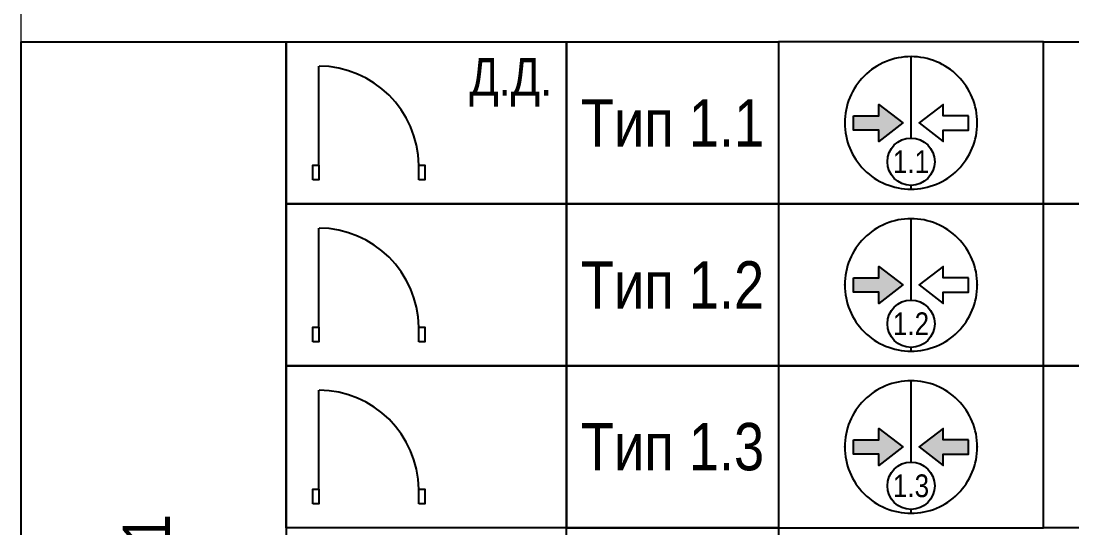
# Model space of a CAD drawing. Header units: millimetres. Extents: x -21000 to 351902, y -261781 to 19312.
# Drawn here: x 44000 to 49550, y -4768 to -2090 of the extents above; entities that cross this region are included whole.
import ezdxf
from ezdxf.enums import TextEntityAlignment as Align

# ---------------------------------------------------------------- set-up
doc = ezdxf.new("R2010")
doc.units = ezdxf.units.MM
doc.header["$MEASUREMENT"] = 0
doc.set_wipeout_variables(frame=1)
doc.layers.add('__Текст', color=7, linetype='Continuous', lineweight=0)
for name, color, linetype in [('_АТ-Имя', 7, 'Continuous'), ('_БЛ-Маска', 250, 'Continuous'), ('_БЛ-Рамки', 7, 'Continuous'), ('_КД', 84, 'Continuous')]:
    doc.layers.add(name, color=color, linetype=linetype)
for name, color, linetype, plot in [('_АТ-КД-Тип ТД', 250, 'Continuous', False), ('_АТ-Примечания', 250, 'Continuous', False), ('NOPRINT', 50, 'Continuous', False)]:
    doc.layers.add(name, color=color, linetype=linetype, plot=plot)
doc.styles.add('Arial Narrow', font='ARIALN.TTF', dxfattribs={"height": 2.5})
doc.styles.add('Arial_Narrow_shtamp', font='ARIALN.TTF')
doc.styles.add('AT-Шрифт', font='ARIALN.TTF', dxfattribs={"height": 250})

# ---------------------------------------------------------------- blocks, each defined once
blk = doc.blocks.new('Дверь1д')
at = {"color": 32}
blk.add_line((65, 156, 0), (65, 1202, 0), dxfattribs=at)
at = {"color": 32, "elevation": 0}
for points in [[(0, 0), (0, 156), (65, 156), (65, 0)], [(1118, 0), (1118, 156), (1183, 156), (1183, 0)]]:
    blk.add_lwpolyline(points, close=True, dxfattribs=at)
at = {"color": 32}
blk.add_arc((56, 140, 0), 1062, 0.8581, 89.4967, dxfattribs=at)
blk = doc.blocks.new('*U2')
at = {"layer": 'NOPRINT', "lineweight": 0}
blk.add_lwpolyline([(20, 292), (205, 292), (205, 5), (20, 5)], close=True, dxfattribs=at)
at = {"layer": 'NOPRINT', "color": 1, "lineweight": 0, "style": 'Arial_Narrow_shtamp'}
blk.add_attdef('N_LISTA', text='', height=2, dxfattribs=at).set_placement((90.17, 7.418), align=Align.MIDDLE_LEFT)
blk = doc.blocks.new('ТД1.1')
blk.add_wipeout([(3.5, 0), (3.498, -0.11), (3.493, -0.22), (3.484, -0.329), (3.472, -0.439), (3.457, -0.548), (3.438, -0.656), (3.416, -0.764), (3.39, -0.87), (3.361, -0.976), (3.329, -1.082), (3.293, -1.186), (3.254, -1.288), (3.212, -1.39), (3.167, -1.49), (3.119, -1.589), (3.067, -1.686), (3.013, -1.782), (2.955, -1.875), (2.895, -1.967), (2.832, -2.057), (2.766, -2.145), (2.697, -2.231), (2.625, -2.315), (2.551, -2.396), (2.475, -2.475), (2.396, -2.551), (2.315, -2.625), (2.231, -2.697), (2.145, -2.766), (2.057, -2.832), (1.967, -2.895), (1.875, -2.955), (1.782, -3.013), (1.686, -3.067), (1.589, -3.119), (1.49, -3.167), (1.39, -3.212), (1.288, -3.254), (1.186, -3.293), (1.082, -3.329), (0.976, -3.361), (0.87, -3.39), (0.764, -3.416), (0.656, -3.438), (0.548, -3.457), (0.439, -3.472), (0.329, -3.484), (0.22, -3.493), (0.11, -3.498), (0, -3.5), (-0.11, -3.498), (-0.22, -3.493), (-0.329, -3.484), (-0.439, -3.472), (-0.548, -3.457), (-0.656, -3.438), (-0.764, -3.416), (-0.87, -3.39), (-0.976, -3.361), (-1.082, -3.329), (-1.186, -3.293), (-1.288, -3.254), (-1.39, -3.212), (-1.49, -3.167), (-1.589, -3.119), (-1.686, -3.067), (-1.782, -3.013), (-1.875, -2.955), (-1.967, -2.895), (-2.057, -2.832), (-2.145, -2.766), (-2.231, -2.697), (-2.315, -2.625), (-2.396, -2.551), (-2.475, -2.475), (-2.551, -2.396), (-2.625, -2.315), (-2.697, -2.231), (-2.766, -2.145), (-2.832, -2.057), (-2.895, -1.967), (-2.955, -1.875), (-3.013, -1.782), (-3.067, -1.686), (-3.119, -1.589), (-3.167, -1.49), (-3.212, -1.39), (-3.254, -1.288), (-3.293, -1.186), (-3.329, -1.082), (-3.361, -0.976), (-3.39, -0.87), (-3.416, -0.764), (-3.438, -0.656), (-3.457, -0.548), (-3.472, -0.439), (-3.484, -0.329), (-3.493, -0.22), (-3.498, -0.11), (-3.5, 0), (-3.498, 0.11), (-3.493, 0.22), (-3.484, 0.329), (-3.472, 0.439), (-3.457, 0.548), (-3.438, 0.656), (-3.416, 0.764), (-3.39, 0.87), (-3.361, 0.976), (-3.329, 1.082), (-3.293, 1.186), (-3.254, 1.288), (-3.212, 1.39), (-3.167, 1.49), (-3.119, 1.589), (-3.067, 1.686), (-3.013, 1.782), (-2.955, 1.875), (-2.895, 1.967), (-2.832, 2.057), (-2.766, 2.145), (-2.697, 2.231), (-2.625, 2.315), (-2.551, 2.396), (-2.475, 2.475), (-2.396, 2.551), (-2.315, 2.625), (-2.231, 2.697), (-2.145, 2.766), (-2.057, 2.832), (-1.967, 2.895), (-1.875, 2.955), (-1.782, 3.013), (-1.686, 3.067), (-1.589, 3.119), (-1.49, 3.167), (-1.39, 3.212), (-1.288, 3.254), (-1.186, 3.293), (-1.082, 3.329), (-0.976, 3.361), (-0.87, 3.39), (-0.764, 3.416), (-0.656, 3.438), (-0.548, 3.457), (-0.439, 3.472), (-0.329, 3.484), (-0.22, 3.493), (-0.11, 3.498), (0, 3.5), (0.11, 3.498), (0.22, 3.493), (0.329, 3.484), (0.439, 3.472), (0.548, 3.457), (0.656, 3.438), (0.764, 3.416), (0.87, 3.39), (0.976, 3.361), (1.082, 3.329), (1.186, 3.293), (1.288, 3.254), (1.39, 3.212), (1.49, 3.167), (1.589, 3.119), (1.686, 3.067), (1.782, 3.013), (1.875, 2.955), (1.967, 2.895), (2.057, 2.832), (2.145, 2.766), (2.231, 2.697), (2.315, 2.625), (2.396, 2.551), (2.475, 2.475), (2.551, 2.396), (2.625, 2.315), (2.697, 2.231), (2.766, 2.145), (2.832, 2.057), (2.895, 1.967), (2.955, 1.875), (3.013, 1.782), (3.067, 1.686), (3.119, 1.589), (3.167, 1.49), (3.212, 1.39), (3.254, 1.288), (3.293, 1.186), (3.329, 1.082), (3.361, 0.976), (3.39, 0.87), (3.416, 0.764), (3.438, 0.656), (3.457, 0.548), (3.472, 0.439), (3.484, 0.329), (3.493, 0.22), (3.498, 0.11)]).dxf.layer = '_БЛ-Маска'
at = {"ltscale": 100}
h = blk.add_hatch(color=84, dxfattribs=at)
h.dxf.hatch_style = 1
h.paths.add_polyline_path([(-1.7, 0.381), (-3.039, 0.381), (-3.039, -0.381), (-1.7, -0.381), (-1.7, -0.975), (-0.434, 0), (-1.7, 0.975)])
blk.add_lwpolyline([(3.5, 0, 0.414214), (0, 3.5, 0.414214), (-3.5, 0, 0.414214), (0, -3.5, 0.414214)], format="xyb", close=True, dxfattribs=at)
blk.add_lwpolyline([(0, -3.5), (0, 3.5)], dxfattribs=at)
for points in [[(-3.039, 0.381), (-1.7, 0.381), (-1.7, 0.975), (-0.434, 0), (-1.7, -0.975), (-1.7, -0.381), (-3.039, -0.381)], [(3.039, 0.381), (1.7, 0.381), (1.7, 0.975), (0.434, 0), (1.7, -0.975), (1.7, -0.381), (3.039, -0.381)]]:
    blk.add_lwpolyline(points, close=True, dxfattribs=at)
at = {"layer": '_АТ-Имя', "ltscale": 100, "style": 'AT-Шрифт'}
blk.add_attdef('ПОЗИЦИЯ', text='', height=2, dxfattribs=at).set_placement((0, 3.5), align=Align.BOTTOM_CENTER)
at = {"layer": '_АТ-Примечания', "ltscale": 100, "style": 'AT-Шрифт', "flags": 1}
for tag, p in [('НАИМЕНОВАНИЕ', (0, 3.5)), ('КОД', (0, 2.5)), ('РИП', (0, 2)), ('КД', (0, 1.5)), ('СЧ', (0, 1)), ('ДК', (0, 0.5)), ('КВ', (0, 0)), ('АКВ', (0, -0.5)), ('ЗАМОК', (0, -1)), ('ДОВОДЧИК', (0, -1.5))]:
    blk.add_attdef(tag, p, '', height=0.25, dxfattribs=at)
blk.add_attdef('МАРКА', text='', height=0.25, dxfattribs=at).set_placement((0.294, 3.125), align=Align.MIDDLE_CENTER)
at = {"linetype": 'ByBlock'}
blk.add_wipeout([(1.25, -2.049), (1.248, -2.128), (1.24, -2.206), (1.228, -2.283), (1.211, -2.36), (1.189, -2.435), (1.162, -2.509), (1.131, -2.581), (1.095, -2.651), (1.055, -2.719), (1.011, -2.784), (0.963, -2.846), (0.911, -2.905), (0.856, -2.96), (0.797, -3.012), (0.735, -3.06), (0.67, -3.105), (0.602, -3.145), (0.532, -3.18), (0.46, -3.211), (0.386, -3.238), (0.311, -3.26), (0.234, -3.277), (0.157, -3.289), (0.078, -3.297), (0, -3.299), (-0.078, -3.297), (-0.157, -3.289), (-0.234, -3.277), (-0.311, -3.26), (-0.386, -3.238), (-0.46, -3.211), (-0.532, -3.18), (-0.602, -3.145), (-0.67, -3.105), (-0.735, -3.06), (-0.797, -3.012), (-0.856, -2.96), (-0.911, -2.905), (-0.963, -2.846), (-1.011, -2.784), (-1.055, -2.719), (-1.095, -2.651), (-1.131, -2.581), (-1.162, -2.509), (-1.189, -2.435), (-1.211, -2.36), (-1.228, -2.283), (-1.24, -2.206), (-1.248, -2.128), (-1.25, -2.049), (-1.248, -1.971), (-1.24, -1.892), (-1.228, -1.815), (-1.211, -1.738), (-1.189, -1.663), (-1.162, -1.589), (-1.131, -1.517), (-1.095, -1.447), (-1.055, -1.379), (-1.011, -1.314), (-0.963, -1.252), (-0.911, -1.193), (-0.856, -1.138), (-0.797, -1.086), (-0.735, -1.038), (-0.67, -0.994), (-0.602, -0.954), (-0.532, -0.918), (-0.46, -0.887), (-0.386, -0.86), (-0.311, -0.838), (-0.234, -0.821), (-0.157, -0.809), (-0.078, -0.802), (0, -0.799), (0.078, -0.802), (0.157, -0.809), (0.234, -0.821), (0.311, -0.838), (0.386, -0.86), (0.46, -0.887), (0.532, -0.918), (0.602, -0.954), (0.67, -0.994), (0.735, -1.038), (0.797, -1.086), (0.856, -1.138), (0.911, -1.193), (0.963, -1.252), (1.011, -1.314), (1.055, -1.379), (1.095, -1.447), (1.131, -1.517), (1.162, -1.589), (1.189, -1.663), (1.211, -1.738), (1.228, -1.815), (1.24, -1.892), (1.248, -1.971)], dxfattribs=at).dxf.layer = '_АТ-КД-Тип ТД'
at = {"layer": '_АТ-КД-Тип ТД', "color": 32, "linetype": 'ByBlock', "lineweight": -2}
blk.add_circle((0, -2.049), 1.25, dxfattribs=at)
at = {"layer": '_АТ-КД-Тип ТД', "color": 7, "linetype": 'ByBlock', "lineweight": -2, "ltscale": 100, "style": 'AT-Шрифт'}
blk.add_attdef('ТИП', text='', height=1.2, dxfattribs=at).set_placement((0, -2.05), align=Align.MIDDLE_CENTER)
blk = doc.blocks.new('ТД1.2')
blk.add_wipeout([(3.5, 0), (3.498, -0.11), (3.493, -0.22), (3.484, -0.329), (3.472, -0.439), (3.457, -0.548), (3.438, -0.656), (3.416, -0.764), (3.39, -0.87), (3.361, -0.976), (3.329, -1.082), (3.293, -1.186), (3.254, -1.288), (3.212, -1.39), (3.167, -1.49), (3.119, -1.589), (3.067, -1.686), (3.013, -1.782), (2.955, -1.875), (2.895, -1.967), (2.832, -2.057), (2.766, -2.145), (2.697, -2.231), (2.625, -2.315), (2.551, -2.396), (2.475, -2.475), (2.396, -2.551), (2.315, -2.625), (2.231, -2.697), (2.145, -2.766), (2.057, -2.832), (1.967, -2.895), (1.875, -2.955), (1.782, -3.013), (1.686, -3.067), (1.589, -3.119), (1.49, -3.167), (1.39, -3.212), (1.288, -3.254), (1.186, -3.293), (1.082, -3.329), (0.976, -3.361), (0.87, -3.39), (0.764, -3.416), (0.656, -3.438), (0.548, -3.457), (0.439, -3.472), (0.329, -3.484), (0.22, -3.493), (0.11, -3.498), (0, -3.5), (-0.11, -3.498), (-0.22, -3.493), (-0.329, -3.484), (-0.439, -3.472), (-0.548, -3.457), (-0.656, -3.438), (-0.764, -3.416), (-0.87, -3.39), (-0.976, -3.361), (-1.082, -3.329), (-1.186, -3.293), (-1.288, -3.254), (-1.39, -3.212), (-1.49, -3.167), (-1.589, -3.119), (-1.686, -3.067), (-1.782, -3.013), (-1.875, -2.955), (-1.967, -2.895), (-2.057, -2.832), (-2.145, -2.766), (-2.231, -2.697), (-2.315, -2.625), (-2.396, -2.551), (-2.475, -2.475), (-2.551, -2.396), (-2.625, -2.315), (-2.697, -2.231), (-2.766, -2.145), (-2.832, -2.057), (-2.895, -1.967), (-2.955, -1.875), (-3.013, -1.782), (-3.067, -1.686), (-3.119, -1.589), (-3.167, -1.49), (-3.212, -1.39), (-3.254, -1.288), (-3.293, -1.186), (-3.329, -1.082), (-3.361, -0.976), (-3.39, -0.87), (-3.416, -0.764), (-3.438, -0.656), (-3.457, -0.548), (-3.472, -0.439), (-3.484, -0.329), (-3.493, -0.22), (-3.498, -0.11), (-3.5, 0), (-3.498, 0.11), (-3.493, 0.22), (-3.484, 0.329), (-3.472, 0.439), (-3.457, 0.548), (-3.438, 0.656), (-3.416, 0.764), (-3.39, 0.87), (-3.361, 0.976), (-3.329, 1.082), (-3.293, 1.186), (-3.254, 1.288), (-3.212, 1.39), (-3.167, 1.49), (-3.119, 1.589), (-3.067, 1.686), (-3.013, 1.782), (-2.955, 1.875), (-2.895, 1.967), (-2.832, 2.057), (-2.766, 2.145), (-2.697, 2.231), (-2.625, 2.315), (-2.551, 2.396), (-2.475, 2.475), (-2.396, 2.551), (-2.315, 2.625), (-2.231, 2.697), (-2.145, 2.766), (-2.057, 2.832), (-1.967, 2.895), (-1.875, 2.955), (-1.782, 3.013), (-1.686, 3.067), (-1.589, 3.119), (-1.49, 3.167), (-1.39, 3.212), (-1.288, 3.254), (-1.186, 3.293), (-1.082, 3.329), (-0.976, 3.361), (-0.87, 3.39), (-0.764, 3.416), (-0.656, 3.438), (-0.548, 3.457), (-0.439, 3.472), (-0.329, 3.484), (-0.22, 3.493), (-0.11, 3.498), (0, 3.5), (0.11, 3.498), (0.22, 3.493), (0.329, 3.484), (0.439, 3.472), (0.548, 3.457), (0.656, 3.438), (0.764, 3.416), (0.87, 3.39), (0.976, 3.361), (1.082, 3.329), (1.186, 3.293), (1.288, 3.254), (1.39, 3.212), (1.49, 3.167), (1.589, 3.119), (1.686, 3.067), (1.782, 3.013), (1.875, 2.955), (1.967, 2.895), (2.057, 2.832), (2.145, 2.766), (2.231, 2.697), (2.315, 2.625), (2.396, 2.551), (2.475, 2.475), (2.551, 2.396), (2.625, 2.315), (2.697, 2.231), (2.766, 2.145), (2.832, 2.057), (2.895, 1.967), (2.955, 1.875), (3.013, 1.782), (3.067, 1.686), (3.119, 1.589), (3.167, 1.49), (3.212, 1.39), (3.254, 1.288), (3.293, 1.186), (3.329, 1.082), (3.361, 0.976), (3.39, 0.87), (3.416, 0.764), (3.438, 0.656), (3.457, 0.548), (3.472, 0.439), (3.484, 0.329), (3.493, 0.22), (3.498, 0.11)]).dxf.layer = '_БЛ-Маска'
at = {"ltscale": 100}
h = blk.add_hatch(color=84, dxfattribs=at)
h.dxf.hatch_style = 1
h.paths.add_polyline_path([(-1.7, 0.381), (-3.039, 0.381), (-3.039, -0.381), (-1.7, -0.381), (-1.7, -0.975), (-0.434, 0), (-1.7, 0.975)])
blk.add_lwpolyline([(3.5, 0, 0.414214), (0, 3.5, 0.414214), (-3.5, 0, 0.414214), (0, -3.5, 0.414214)], format="xyb", close=True, dxfattribs=at)
blk.add_lwpolyline([(0, -3.5), (0, 3.5)], dxfattribs=at)
blk.add_lwpolyline([(0, -3.5), (0, 3.5)], dxfattribs=at)
for points in [[(-3.039, 0.381), (-1.7, 0.381), (-1.7, 0.975), (-0.434, 0), (-1.7, -0.975), (-1.7, -0.381), (-3.039, -0.381)], [(3.039, 0.381), (1.7, 0.381), (1.7, 0.975), (0.434, 0), (1.7, -0.975), (1.7, -0.381), (3.039, -0.381)]]:
    blk.add_lwpolyline(points, close=True, dxfattribs=at)
at = {"color": 0, "linetype": 'ByBlock', "lineweight": -2, "ltscale": 100}
for p in [(0, 3.5), (-3.5, 0), (3.5, 0), (0, -3.5)]:
    blk.add_point(p, dxfattribs=at)
at = {"layer": '_АТ-Имя', "ltscale": 100, "style": 'AT-Шрифт'}
blk.add_attdef('ПОЗИЦИЯ', text='', height=2, dxfattribs=at).set_placement((0, 3.5), align=Align.BOTTOM_CENTER)
at = {"layer": '_АТ-Примечания', "ltscale": 100, "style": 'AT-Шрифт', "flags": 1}
for tag, p in [('НАИМЕНОВАНИЕ', (0, 3.5)), ('КОД', (0, 2.5)), ('РИП', (0, 2)), ('КД', (0, 1.5)), ('СЧ', (0, 1)), ('ДК', (0, 0.5)), ('КВ', (0, 0)), ('АКВ', (0, -0.5)), ('ЗАМОК', (0, -1)), ('ДОВОДЧИК', (0, -1.5))]:
    blk.add_attdef(tag, p, '', height=0.25, dxfattribs=at)
blk.add_attdef('МАРКА', text='', height=0.25, dxfattribs=at).set_placement((0.294, 3.125), align=Align.MIDDLE_CENTER)
at = {"linetype": 'ByBlock'}
blk.add_wipeout([(1.25, -2.05), (1.248, -2.128), (1.24, -2.207), (1.228, -2.284), (1.211, -2.361), (1.189, -2.436), (1.162, -2.51), (1.131, -2.582), (1.095, -2.652), (1.055, -2.72), (1.011, -2.785), (0.963, -2.847), (0.911, -2.906), (0.856, -2.961), (0.797, -3.013), (0.735, -3.061), (0.67, -3.105), (0.602, -3.145), (0.532, -3.181), (0.46, -3.212), (0.386, -3.239), (0.311, -3.261), (0.234, -3.278), (0.157, -3.29), (0.078, -3.298), (0, -3.3), (-0.078, -3.298), (-0.157, -3.29), (-0.234, -3.278), (-0.311, -3.261), (-0.386, -3.239), (-0.46, -3.212), (-0.532, -3.181), (-0.602, -3.145), (-0.67, -3.105), (-0.735, -3.061), (-0.797, -3.013), (-0.856, -2.961), (-0.911, -2.906), (-0.963, -2.847), (-1.011, -2.785), (-1.055, -2.72), (-1.095, -2.652), (-1.131, -2.582), (-1.162, -2.51), (-1.189, -2.436), (-1.211, -2.361), (-1.228, -2.284), (-1.24, -2.207), (-1.248, -2.128), (-1.25, -2.05), (-1.248, -1.972), (-1.24, -1.893), (-1.228, -1.816), (-1.211, -1.739), (-1.189, -1.664), (-1.162, -1.59), (-1.131, -1.518), (-1.095, -1.448), (-1.055, -1.38), (-1.011, -1.315), (-0.963, -1.253), (-0.911, -1.194), (-0.856, -1.139), (-0.797, -1.087), (-0.735, -1.039), (-0.67, -0.995), (-0.602, -0.955), (-0.532, -0.919), (-0.46, -0.888), (-0.386, -0.861), (-0.311, -0.839), (-0.234, -0.822), (-0.157, -0.81), (-0.078, -0.802), (0, -0.8), (0.078, -0.802), (0.157, -0.81), (0.234, -0.822), (0.311, -0.839), (0.386, -0.861), (0.46, -0.888), (0.532, -0.919), (0.602, -0.955), (0.67, -0.995), (0.735, -1.039), (0.797, -1.087), (0.856, -1.139), (0.911, -1.194), (0.963, -1.253), (1.011, -1.315), (1.055, -1.38), (1.095, -1.448), (1.131, -1.518), (1.162, -1.59), (1.189, -1.664), (1.211, -1.739), (1.228, -1.816), (1.24, -1.893), (1.248, -1.972)], dxfattribs=at).dxf.layer = '_АТ-КД-Тип ТД'
at = {"layer": '_АТ-КД-Тип ТД', "color": 32, "linetype": 'ByBlock', "lineweight": -2}
blk.add_circle((0, -2.05), 1.25, dxfattribs=at)
at = {"layer": '_АТ-КД-Тип ТД', "color": 7, "linetype": 'ByBlock', "lineweight": -2, "ltscale": 100, "style": 'AT-Шрифт'}
blk.add_attdef('ТИП', text='', height=1.2, dxfattribs=at).set_placement((0, -2.05), align=Align.MIDDLE_CENTER)
blk = doc.blocks.new('ТД1.3')
blk.add_wipeout([(3.5, 0), (3.498, -0.11), (3.493, -0.22), (3.484, -0.329), (3.472, -0.439), (3.457, -0.548), (3.438, -0.656), (3.416, -0.764), (3.39, -0.87), (3.361, -0.976), (3.329, -1.082), (3.293, -1.186), (3.254, -1.288), (3.212, -1.39), (3.167, -1.49), (3.119, -1.589), (3.067, -1.686), (3.013, -1.782), (2.955, -1.875), (2.895, -1.967), (2.832, -2.057), (2.766, -2.145), (2.697, -2.231), (2.625, -2.315), (2.551, -2.396), (2.475, -2.475), (2.396, -2.551), (2.315, -2.625), (2.231, -2.697), (2.145, -2.766), (2.057, -2.832), (1.967, -2.895), (1.875, -2.955), (1.782, -3.013), (1.686, -3.067), (1.589, -3.119), (1.49, -3.167), (1.39, -3.212), (1.288, -3.254), (1.186, -3.293), (1.082, -3.329), (0.976, -3.361), (0.87, -3.39), (0.764, -3.416), (0.656, -3.438), (0.548, -3.457), (0.439, -3.472), (0.329, -3.484), (0.22, -3.493), (0.11, -3.498), (0, -3.5), (-0.11, -3.498), (-0.22, -3.493), (-0.329, -3.484), (-0.439, -3.472), (-0.548, -3.457), (-0.656, -3.438), (-0.764, -3.416), (-0.87, -3.39), (-0.976, -3.361), (-1.082, -3.329), (-1.186, -3.293), (-1.288, -3.254), (-1.39, -3.212), (-1.49, -3.167), (-1.589, -3.119), (-1.686, -3.067), (-1.782, -3.013), (-1.875, -2.955), (-1.967, -2.895), (-2.057, -2.832), (-2.145, -2.766), (-2.231, -2.697), (-2.315, -2.625), (-2.396, -2.551), (-2.475, -2.475), (-2.551, -2.396), (-2.625, -2.315), (-2.697, -2.231), (-2.766, -2.145), (-2.832, -2.057), (-2.895, -1.967), (-2.955, -1.875), (-3.013, -1.782), (-3.067, -1.686), (-3.119, -1.589), (-3.167, -1.49), (-3.212, -1.39), (-3.254, -1.288), (-3.293, -1.186), (-3.329, -1.082), (-3.361, -0.976), (-3.39, -0.87), (-3.416, -0.764), (-3.438, -0.656), (-3.457, -0.548), (-3.472, -0.439), (-3.484, -0.329), (-3.493, -0.22), (-3.498, -0.11), (-3.5, 0), (-3.498, 0.11), (-3.493, 0.22), (-3.484, 0.329), (-3.472, 0.439), (-3.457, 0.548), (-3.438, 0.656), (-3.416, 0.764), (-3.39, 0.87), (-3.361, 0.976), (-3.329, 1.082), (-3.293, 1.186), (-3.254, 1.288), (-3.212, 1.39), (-3.167, 1.49), (-3.119, 1.589), (-3.067, 1.686), (-3.013, 1.782), (-2.955, 1.875), (-2.895, 1.967), (-2.832, 2.057), (-2.766, 2.145), (-2.697, 2.231), (-2.625, 2.315), (-2.551, 2.396), (-2.475, 2.475), (-2.396, 2.551), (-2.315, 2.625), (-2.231, 2.697), (-2.145, 2.766), (-2.057, 2.832), (-1.967, 2.895), (-1.875, 2.955), (-1.782, 3.013), (-1.686, 3.067), (-1.589, 3.119), (-1.49, 3.167), (-1.39, 3.212), (-1.288, 3.254), (-1.186, 3.293), (-1.082, 3.329), (-0.976, 3.361), (-0.87, 3.39), (-0.764, 3.416), (-0.656, 3.438), (-0.548, 3.457), (-0.439, 3.472), (-0.329, 3.484), (-0.22, 3.493), (-0.11, 3.498), (0, 3.5), (0.11, 3.498), (0.22, 3.493), (0.329, 3.484), (0.439, 3.472), (0.548, 3.457), (0.656, 3.438), (0.764, 3.416), (0.87, 3.39), (0.976, 3.361), (1.082, 3.329), (1.186, 3.293), (1.288, 3.254), (1.39, 3.212), (1.49, 3.167), (1.589, 3.119), (1.686, 3.067), (1.782, 3.013), (1.875, 2.955), (1.967, 2.895), (2.057, 2.832), (2.145, 2.766), (2.231, 2.697), (2.315, 2.625), (2.396, 2.551), (2.475, 2.475), (2.551, 2.396), (2.625, 2.315), (2.697, 2.231), (2.766, 2.145), (2.832, 2.057), (2.895, 1.967), (2.955, 1.875), (3.013, 1.782), (3.067, 1.686), (3.119, 1.589), (3.167, 1.49), (3.212, 1.39), (3.254, 1.288), (3.293, 1.186), (3.329, 1.082), (3.361, 0.976), (3.39, 0.87), (3.416, 0.764), (3.438, 0.656), (3.457, 0.548), (3.472, 0.439), (3.484, 0.329), (3.493, 0.22), (3.498, 0.11)]).dxf.layer = '_БЛ-Маска'
at = {"ltscale": 100}
h = blk.add_hatch(color=84, dxfattribs=at)
h.dxf.hatch_style = 1
h.paths.add_polyline_path([(-1.7, 0.381), (-3.039, 0.381), (-3.039, -0.381), (-1.7, -0.381), (-1.7, -0.975), (-0.434, 0), (-1.7, 0.975)])
h = blk.add_hatch(color=84, dxfattribs=at)
h.dxf.hatch_style = 1
h.paths.add_polyline_path([(1.7, 0.381), (1.7, 0.975), (0.434, 0), (1.7, -0.975), (1.7, -0.381), (3.039, -0.381), (3.039, 0.381)])
blk.add_lwpolyline([(3.5, 0, 0.414214), (0, 3.5, 0.414214), (-3.5, 0, 0.414214), (0, -3.5, 0.414214)], format="xyb", close=True, dxfattribs=at)
blk.add_lwpolyline([(0, -3.5), (0, 3.5)], dxfattribs=at)
blk.add_lwpolyline([(0, -3.5), (0, 3.5)], dxfattribs=at)
for points in [[(-3.039, 0.381), (-1.7, 0.381), (-1.7, 0.975), (-0.434, 0), (-1.7, -0.975), (-1.7, -0.381), (-3.039, -0.381)], [(3.039, 0.381), (1.7, 0.381), (1.7, 0.975), (0.434, 0), (1.7, -0.975), (1.7, -0.381), (3.039, -0.381)]]:
    blk.add_lwpolyline(points, close=True, dxfattribs=at)
at = {"color": 0, "linetype": 'ByBlock', "lineweight": -2, "ltscale": 100}
for p in [(0, 3.5), (-3.5, 0), (3.5, 0), (0, -3.5)]:
    blk.add_point(p, dxfattribs=at)
at = {"layer": '_АТ-Имя', "ltscale": 100, "style": 'AT-Шрифт'}
blk.add_attdef('ПОЗИЦИЯ', text='', height=2, dxfattribs=at).set_placement((0, 3.5), align=Align.BOTTOM_CENTER)
at = {"layer": '_АТ-Примечания', "ltscale": 100, "style": 'AT-Шрифт', "flags": 1}
for tag, p in [('НАИМЕНОВАНИЕ', (0, 3.5)), ('КОД', (0, 2.5)), ('РИП', (0, 2)), ('КД', (0, 1.5)), ('СЧ', (0, 1)), ('ДК', (0, 0.5)), ('КВ', (0, 0)), ('АКВ', (0, -0.5)), ('ЗАМОК', (0, -1)), ('ДОВОДЧИК', (0, -1.5))]:
    blk.add_attdef(tag, p, '', height=0.25, dxfattribs=at)
blk.add_attdef('МАРКА', text='', height=0.25, dxfattribs=at).set_placement((0.294, 3.125), align=Align.MIDDLE_CENTER)
at = {"linetype": 'ByBlock'}
blk.add_wipeout([(1.25, -2.05), (1.248, -2.128), (1.24, -2.207), (1.228, -2.284), (1.211, -2.361), (1.189, -2.436), (1.162, -2.51), (1.131, -2.582), (1.095, -2.652), (1.055, -2.72), (1.011, -2.785), (0.963, -2.847), (0.911, -2.906), (0.856, -2.961), (0.797, -3.013), (0.735, -3.061), (0.67, -3.105), (0.602, -3.145), (0.532, -3.181), (0.46, -3.212), (0.386, -3.239), (0.311, -3.261), (0.234, -3.278), (0.157, -3.29), (0.078, -3.298), (0, -3.3), (-0.078, -3.298), (-0.157, -3.29), (-0.234, -3.278), (-0.311, -3.261), (-0.386, -3.239), (-0.46, -3.212), (-0.532, -3.181), (-0.602, -3.145), (-0.67, -3.105), (-0.735, -3.061), (-0.797, -3.013), (-0.856, -2.961), (-0.911, -2.906), (-0.963, -2.847), (-1.011, -2.785), (-1.055, -2.72), (-1.095, -2.652), (-1.131, -2.582), (-1.162, -2.51), (-1.189, -2.436), (-1.211, -2.361), (-1.228, -2.284), (-1.24, -2.207), (-1.248, -2.128), (-1.25, -2.05), (-1.248, -1.972), (-1.24, -1.893), (-1.228, -1.816), (-1.211, -1.739), (-1.189, -1.664), (-1.162, -1.59), (-1.131, -1.518), (-1.095, -1.448), (-1.055, -1.38), (-1.011, -1.315), (-0.963, -1.253), (-0.911, -1.194), (-0.856, -1.139), (-0.797, -1.087), (-0.735, -1.039), (-0.67, -0.995), (-0.602, -0.955), (-0.532, -0.919), (-0.46, -0.888), (-0.386, -0.861), (-0.311, -0.839), (-0.234, -0.822), (-0.157, -0.81), (-0.078, -0.802), (0, -0.8), (0.078, -0.802), (0.157, -0.81), (0.234, -0.822), (0.311, -0.839), (0.386, -0.861), (0.46, -0.888), (0.532, -0.919), (0.602, -0.955), (0.67, -0.995), (0.735, -1.039), (0.797, -1.087), (0.856, -1.139), (0.911, -1.194), (0.963, -1.253), (1.011, -1.315), (1.055, -1.38), (1.095, -1.448), (1.131, -1.518), (1.162, -1.59), (1.189, -1.664), (1.211, -1.739), (1.228, -1.816), (1.24, -1.893), (1.248, -1.972)], dxfattribs=at).dxf.layer = '_АТ-КД-Тип ТД'
at = {"layer": '_АТ-КД-Тип ТД', "color": 32, "linetype": 'ByBlock', "lineweight": -2}
blk.add_circle((0, -2.05), 1.25, dxfattribs=at)
at = {"layer": '_АТ-КД-Тип ТД', "color": 7, "linetype": 'ByBlock', "lineweight": -2, "ltscale": 100, "style": 'AT-Шрифт'}
blk.add_attdef('ТИП', text='', height=1.2, dxfattribs=at).set_placement((0, -2.05), align=Align.MIDDLE_CENTER)

msp = doc.modelspace()

# ---------------------------------------------------------------- linework, layer by layer
at = {"linetype": 'Continuous'}
msp.add_lwpolyline([(44000, -2200), (45400, -2200), (45400, -9903.9), (44000, -9903.9)], close=True, dxfattribs=at)
for points in [[(45400, -2200), (46881.1, -2200), (46881.1, -3056), (45400, -3056)], [(45400, -3056), (46881.1, -3056), (46881.1, -3912), (45400, -3912)], [(45400, -3912), (46881.1, -3912), (46881.1, -4768), (45400, -4768)]]:
    msp.add_lwpolyline(points, close=True)
for points, elevation in [([(46881.1, -2200), (48000, -2200), (48000, -3056), (46881.1, -3056)], 1800), ([(49400, -2200), (50800, -2200), (50800, -3056), (49400, -3056)], 900), ([(46881.1, -3056), (48000, -3056), (48000, -3912), (46881.1, -3912)], 1800), ([(49400, -3056), (50800, -3056), (50800, -3912), (49400, -3912)], 900), ([(46881.1, -3912), (48000, -3912), (48000, -4768), (46881.1, -4768)], 1800), ([(49400, -3912), (50800, -3912), (50800, -4768), (49400, -4768)], 900), ([(46881.1, -4768), (48000, -4768), (48000, -5624), (46881.1, -5624)], 1800)]:
    msp.add_lwpolyline(points, close=True, dxfattribs=dict(elevation=elevation))

# ---------------------------------------------------------------- block references
at = {"xscale": 0.5, "yscale": 0.5, "zscale": 0.5}
for p in [(45541, -2928.6), (45541, -3784.6, 0), (45541, -4640.6, 0)]:
    msp.add_blockref('Дверь1д', p, dxfattribs=at)
at = {"layer": '_БЛ-Рамки', "ltscale": 100, "xscale": 100, "yscale": 100, "zscale": 100}
msp.add_blockref('*U2', (42000, -29700), dxfattribs=at)

# ---------------------------------------------------------------- texts
at = {"layer": '__Текст', "color": 0, "linetype": 'ByBlock', "lineweight": -2, "attachment_point": 5, "style": 'Arial Narrow'}
for s, insert, char_height, width in [('\\pxr0.38126,qr;Д.Д.', (46140.5, -2414), 200, 1481.056), ('Тип 1.1', (47440.5, -2628, 1800), 250, 1118.945), ('Тип 1.2', (47440.5, -3484, 1800), 250, 1118.945), ('Тип 1.3', (47440.5, -4340, 1800), 250, 1118.945)]:
    msp.add_mtext(s, dxfattribs=dict(at, insert=insert, char_height=char_height, width=width))
at = {"layer": '__Текст', "color": 0, "linetype": 'ByBlock', "lineweight": -2, "insert": (44700, -6052), "char_height": 250, "width": 7703.923, "attachment_point": 5, "rotation": 90, "style": 'Arial Narrow'}
msp.add_mtext('\\pxl0.5,r0.5,qc,t1;Точка доступа Тип 1', dxfattribs=at)

# ---------------------------------------------------------------- next in the draw order: block references
at = {"layer": '_КД'}
ref = msp.add_blockref('ТД1.1', (48700, -2628, 1800), dxfattribs=dict(at, xscale=100, yscale=100, zscale=0.1))
ref.add_attrib('ТИП', '1.1', dxfattribs={"layer": '_АТ-КД-Тип ТД', "color": 7, "linetype": 'ByBlock', "lineweight": -2, "ltscale": 100, "height": 120, "style": 'AT-Шрифт'}).set_placement((48700, -2833, 1800), align=Align.MIDDLE_CENTER)
ref = msp.add_blockref('ТД1.2', (48700, -3484, 1800), dxfattribs=dict(at, xscale=100, yscale=100, zscale=0.1))
ref.add_attrib('ТИП', '1.2', dxfattribs={"layer": '_АТ-КД-Тип ТД', "color": 7, "linetype": 'ByBlock', "lineweight": -2, "ltscale": 100, "height": 120, "style": 'AT-Шрифт'}).set_placement((48700, -3689, 1800), align=Align.MIDDLE_CENTER)
ref = msp.add_blockref('ТД1.3', (48700, -4340, 1800), dxfattribs=dict(at, xscale=100, yscale=100, zscale=0.1))
ref.add_attrib('ТИП', '1.3', dxfattribs={"layer": '_АТ-КД-Тип ТД', "color": 7, "linetype": 'ByBlock', "lineweight": -2, "ltscale": 100, "height": 120, "style": 'AT-Шрифт'}).set_placement((48700, -4545, 1800), align=Align.MIDDLE_CENTER)

# ---------------------------------------------------------------- next in the draw order: linework, layer by layer
at = {"elevation": 900}
for points in [[(49400, -2200), (48000, -2200), (48000, -3056), (49400, -3056)], [(49400, -3056), (48000, -3056), (48000, -3912), (49400, -3912)], [(49400, -3912), (48000, -3912), (48000, -4768), (49400, -4768)]]:
    msp.add_lwpolyline(points, close=True, dxfattribs=at)

doc.saveas('drawing.dxf')
